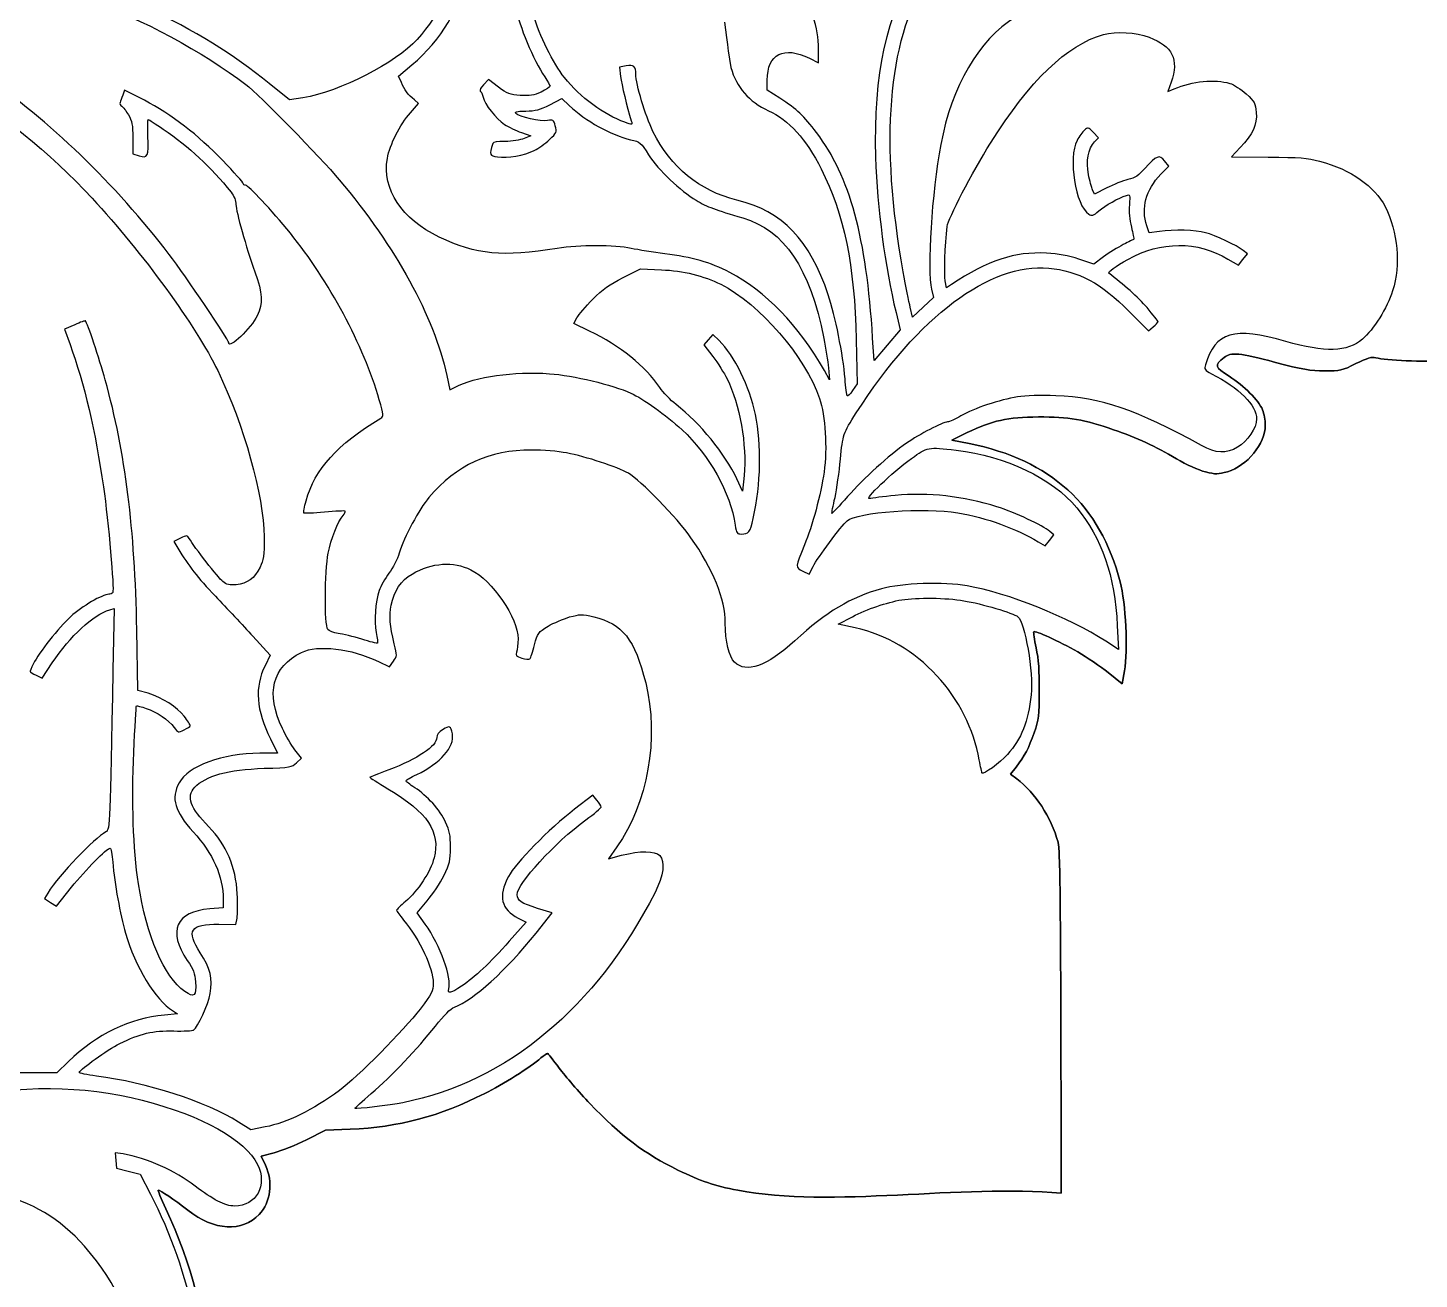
# Model space of a CAD drawing. Extents: x 6.8 to 53.1, y 2.5 to 44.2.
# Drawn here: x 33.07 to 38.54, y 16.45 to 21.37 of the extents above; entities that cross this region are included whole.
import ezdxf

# ---------------------------------------------------------------- set-up
doc = ezdxf.new("R2010")
doc.units = 0
doc.layers.add('Layer_1', color=7, linetype='CONTINUOUS')

msp = doc.modelspace()

# ---------------------------------------------------------------- linework, layer by layer
at = {"layer": 'Layer_1', "color": 1}
for p, q in [((37.478299, 21.330228), (37.478299, 21.330228)), ((36.142122, 21.247659), (36.177303, 21.22971)), ((36.177303, 21.22971), (36.177303, 21.282123)), ((34.526646, 21.178014), (34.578341, 21.221812)), ((34.537416, 21.152167), (34.526646, 21.178014)), ((35.42126, 21.217504), (35.394695, 21.213196)), ((35.394695, 21.213196), (35.399003, 21.176578)), ((33.448944, 21.122729), (33.441764, 21.102626)), ((33.527205, 21.082522), (33.448944, 21.122729)), ((34.098006, 21.083958), (34.017591, 21.148577)), ((34.879897, 21.164373), (34.859793, 21.143551)), ((34.918668, 21.134217), (34.879897, 21.164373)), ((35.976266, 21.122729), (35.976266, 21.162219)), ((36.025089, 21.091138), (35.976266, 21.122729)), ((37.564458, 21.153603), (37.551534, 21.116985)), ((37.551534, 21.116985), (37.576664, 21.127755)), ((34.150419, 21.092574), (34.098006, 21.083958)), ((34.572597, 21.033699), (34.604907, 21.070316)), ((34.604907, 21.070316), (34.589111, 21.083958)), ((35.121141, 21.06529), (35.168528, 21.089702)), ((35.168528, 21.089702), (35.197248, 21.062418)), ((35.009135, 20.956156), (35.04647, 20.943232)), ((37.278698, 20.935334), (37.257877, 20.956874)), ((33.481253, 20.933898), (33.481253, 20.872151)), ((35.04647, 20.943232), (35.019904, 20.932462)), ((37.263621, 20.919538), (37.278698, 20.935334)), ((33.481253, 20.872151), (33.506383, 20.864253)), ((37.835858, 20.896563), (37.801395, 20.859945)), ((37.801395, 20.859945), (37.94571, 20.859227)), ((37.523533, 20.791736), (37.555124, 20.824046)), ((37.555124, 20.824046), (37.538611, 20.844867)), ((37.311008, 20.737887), (37.262903, 20.714193)), ((37.262903, 20.714193), (37.255723, 20.730707)), ((37.478299, 20.561262), (37.468966, 20.588545)), ((37.518507, 20.567006), (37.478299, 20.561262)), ((37.298802, 20.467205), (37.260031, 20.438486)), ((37.846628, 20.456435), (37.864578, 20.479411)), ((37.864578, 20.479411), (37.848064, 20.492335)), ((35.409055, 20.385354), (35.477264, 20.419818)), ((35.477264, 20.419818), (35.559832, 20.416228)), ((37.260031, 20.438486), (37.201874, 20.457871)), ((37.787035, 20.458589), (37.828678, 20.434178)), ((37.828678, 20.434178), (37.846628, 20.456435)), ((36.680613, 20.345147), (36.675588, 20.372431)), ((36.699999, 20.358071), (36.680613, 20.345147)), ((36.629636, 20.307094), (36.588711, 20.26904)), ((36.621738, 20.339403), (36.629636, 20.307094)), ((36.482448, 20.248218), (36.498962, 20.180009)), ((36.547067, 20.230269), (36.538452, 20.26904)), ((36.588711, 20.26904), (36.547067, 20.230269)), ((37.398603, 20.253244), (37.47471, 20.17642)), ((33.252933, 20.200113), (33.212726, 20.182163)), ((35.215915, 20.204421), (35.227403, 20.227397)), ((35.277663, 20.174984), (35.215915, 20.204421)), ((37.47471, 20.17642), (37.493377, 20.191497)), ((33.212726, 20.182163), (33.234265, 20.12257)), ((35.744356, 20.141238), (35.727124, 20.121134)), ((35.761587, 20.16206), (35.744356, 20.141238)), ((35.786717, 20.137648), (35.761587, 20.16206)), ((36.325927, 20.141238), (36.330235, 19.968203)), ((36.39629, 20.060105), (36.390546, 20.1477)), ((36.498962, 20.180009), (36.447267, 20.119698)), ((35.727124, 20.121134), (35.762305, 20.075183)), ((36.447267, 20.119698), (36.39629, 20.060105)), ((36.216792, 20.030668), (36.2211, 19.983998)), ((34.716195, 20.000512), (34.728401, 19.944509)), ((36.2211, 19.983998), (36.200997, 20.019898)), ((34.728401, 19.944509), (34.748504, 19.955279)), ((36.330235, 19.968203), (36.311567, 19.941637)), ((36.701866, 19.74577), (36.762888, 19.775937)), ((36.762888, 19.775937), (36.701866, 19.745771)), ((36.701866, 19.745771), (36.770075, 19.732859)), ((36.770075, 19.732859), (36.701866, 19.74577)), ((35.879337, 19.546025), (35.856362, 19.594848)), ((35.885081, 19.607054), (35.879337, 19.546025)), ((37.085559, 19.352168), (37.102791, 19.373708)), ((37.102791, 19.373708), (37.086995, 19.387349)), ((33.668649, 19.360784), (33.642083, 19.348578)), ((33.642083, 19.348578), (33.657879, 19.321294)), ((37.041044, 19.347142), (37.068328, 19.331346)), ((37.068328, 19.331346), (37.085559, 19.352168)), ((34.81097, 19.236572), (34.81097, 19.236572)), ((36.115556, 19.231546), (36.141404, 19.21934)), ((36.141404, 19.21934), (36.156481, 19.250213)), ((36.748822, 19.115231), (36.748822, 19.115231)), ((33.390787, 19.079332), (33.407301, 19.084358)), ((33.407301, 19.084358), (33.402993, 18.841678)), ((36.254846, 19.022611), (36.310849, 19.052048)), ((33.501357, 18.762699), (33.497049, 19.000353)), ((36.321619, 19.008251), (36.254846, 19.022611)), ((37.352651, 19.016867), (37.356959, 18.923528)), ((33.952972, 18.975942), (34.021899, 18.901271)), ((37.356959, 18.923528), (37.307418, 18.955838)), ((34.021899, 18.901271), (34.001078, 18.859627)), ((34.446949, 18.876141), (34.490746, 18.855319)), ((34.490746, 18.855319), (34.505824, 18.876859)), ((33.101437, 18.822292), (33.124413, 18.810804)), ((33.124413, 18.810804), (33.16462, 18.871115)), ((37.371743, 18.787981), (37.317183, 18.83249)), ((37.317183, 18.832489), (37.371743, 18.78798)), ((37.381077, 18.838958), (37.371743, 18.787981)), ((37.371743, 18.78798), (37.381077, 18.838957)), ((33.541565, 18.751211), (33.501357, 18.762699)), ((34.022617, 18.571714), (34.050619, 18.51571)), ((34.050619, 18.51571), (33.980974, 18.51571)), ((34.143958, 18.495607), (34.118828, 18.529352)), ((34.12529, 18.477657), (34.143958, 18.495607)), ((36.933051, 18.433293), (36.954598, 18.461288)), ((36.954598, 18.461288), (36.933051, 18.433293)), ((36.957463, 18.41463), (36.933051, 18.433293)), ((36.933051, 18.433293), (36.957463, 18.41463)), ((35.290586, 18.350573), (35.218787, 18.295288)), ((35.306382, 18.331187), (35.290586, 18.350573)), ((35.384643, 18.147382), (35.351615, 18.100713)), ((35.351615, 18.100713), (35.403311, 18.114354)), ((33.146671, 17.965731), (33.133747, 17.944909)), ((33.181134, 17.914035), (33.240727, 17.989424)), ((33.133747, 17.944909), (33.15744, 17.929113)), ((33.15744, 17.929113), (33.181134, 17.914035)), ((33.836658, 17.907574), (33.783527, 17.903266)), ((33.836658, 17.940601), (33.836658, 17.907574)), ((34.599881, 17.888188), (34.638652, 17.934857)), ((35.130475, 17.88747), (35.073036, 17.90542)), ((33.820144, 17.842955), (33.886199, 17.842237)), ((33.886199, 17.842237), (33.891225, 17.867366)), ((34.631472, 17.843673), (34.599881, 17.888188)), ((35.02852, 17.85157), (34.961747, 17.776182)), ((34.996929, 17.867366), (35.02852, 17.85157)), ((35.067292, 17.808491), (35.130475, 17.88747)), ((33.657161, 17.49114), (33.605466, 17.486114)), ((33.637775, 17.503346), (33.657161, 17.49114)), ((33.227803, 17.303027), (33.18257, 17.259229)), ((33.110053, 17.259229), (33.038254, 17.259229)), ((33.18257, 17.259229), (33.110053, 17.259229)), ((33.945793, 17.034499), (33.896969, 17.065372)), ((34.001796, 17.045986), (33.945793, 17.034499)), ((34.23917, 17.033184), (34.163781, 16.995859)), ((34.163781, 16.995859), (34.23917, 17.033183)), ((34.23917, 17.033183), (34.336091, 17.037504)), ((34.336091, 17.037503), (34.23917, 17.033184)), ((33.4432, 16.939724), (33.412327, 16.94475)), ((33.412327, 16.94475), (33.41448, 16.914594)), ((33.41448, 16.914594), (33.416634, 16.883721)), ((33.986438, 16.931232), (34.037408, 16.944882)), ((34.037408, 16.944882), (33.986438, 16.931232)), ((34.002952, 16.895338), (33.986438, 16.931232)), ((33.986438, 16.931232), (34.002952, 16.895337)), ((33.416634, 16.883721), (33.463304, 16.872233)), ((33.463304, 16.872233), (33.509973, 16.860745)), ((33.509973, 16.860745), (33.550898, 16.781766))]:
    msp.add_line(p, q, dxfattribs=at)
for points in [[(34.578341, 21.221812), (34.816713, 21.420695), (34.866973, 21.72943), (34.702553, 21.983598)], [(34.737017, 21.667683), (34.736299, 21.531983), (34.695373, 21.429311), (34.599163, 21.321612)], [(36.177303, 21.282123), (36.177303, 21.377615), (36.158635, 21.427875), (36.050937, 21.621732)], [(36.566453, 21.6045), (36.445113, 21.426439), (36.391982, 21.183758), (36.402034, 20.859945)], [(36.511168, 20.407612), (36.419265, 20.914512), (36.450857, 21.318022), (36.602353, 21.553523)], [(33.326886, 21.4688), (33.502075, 21.410643), (33.762705, 21.269199), (33.925689, 21.144987)], [(34.017591, 21.148577), (33.873994, 21.264891), (33.728242, 21.35464), (33.530077, 21.450132)], [(32.161589, 21.402745), (32.53638, 21.332382), (32.987277, 21.05811), (33.321142, 20.69768)], [(34.991185, 21.437927), (34.996929, 21.383359), (35.05724, 21.239044), (35.101037, 21.174425)], [(35.17858, 21.172271), (35.134783, 21.226838), (35.07878, 21.34028), (35.057958, 21.415669)], [(36.951295, 21.409925), (36.806262, 21.318022), (36.702153, 21.139243), (36.658356, 20.908769)], [(35.807539, 21.389821), (35.81759, 21.307971), (35.829796, 21.227556), (35.833386, 21.21176)], [(36.853649, 20.913794), (37.009453, 21.161501), (37.153768, 21.300073), (37.298084, 21.340998)], [(37.298084, 21.340998), (37.348343, 21.35464), (37.425168, 21.350332), (37.478299, 21.330228)], [(34.599163, 21.321612), (34.515876, 21.22971), (34.295453, 21.116985), (34.150419, 21.092574)], [(35.976266, 21.162219), (35.976266, 21.264891), (36.041603, 21.297919), (36.142122, 21.247659)], [(37.478299, 21.330228), (37.570202, 21.295765), (37.595332, 21.244069), (37.564458, 21.153603)], [(33.624133, 20.476539), (33.415198, 20.750811), (33.143799, 21.012877), (32.901118, 21.174425)], [(35.101037, 21.174425), (35.112525, 21.157911), (35.121859, 21.141397), (35.121859, 21.137807)], [(35.399003, 21.176578), (35.403311, 21.144987), (35.42485, 21.055238), (35.441364, 21.002107)], [(35.459314, 21.185912), (35.459314, 21.216068), (35.450698, 21.22253), (35.42126, 21.217504)], [(35.526805, 20.960464), (35.496649, 21.021493), (35.459314, 21.144987), (35.459314, 21.185912)], [(35.833386, 21.21176), (35.854926, 21.132781), (35.903031, 21.077496), (35.981292, 21.041597)], [(33.925689, 21.144987), (33.977384, 21.105498), (34.219346, 20.858509), (34.293299, 20.770197)], [(34.589111, 21.083958), (34.563263, 21.10478), (34.548903, 21.124165), (34.537416, 21.152167)], [(34.859793, 21.143551), (34.849741, 21.132781), (34.843997, 21.122011), (34.847587, 21.119139)], [(35.004827, 21.101908), (34.963901, 21.104062), (34.953849, 21.10837), (34.918668, 21.134217)], [(35.121859, 21.137807), (35.121859, 21.134217), (35.106063, 21.124165), (35.086677, 21.114831)], [(35.415516, 20.996363), (35.333666, 21.025801), (35.241045, 21.09401), (35.17858, 21.172271)], [(37.576664, 21.127755), (37.647745, 21.157911), (37.737494, 21.166527), (37.794933, 21.149295)], [(37.794933, 21.149295), (37.810729, 21.144269), (37.840166, 21.125601), (37.859552, 21.107652)], [(33.430994, 21.073906), (33.429558, 21.06888), (33.43243, 21.062418), (33.437456, 21.059546)], [(33.441764, 21.102626), (33.437456, 21.091856), (33.43243, 21.078214), (33.430994, 21.073906)], [(33.835222, 20.845585), (33.738294, 20.946104), (33.633467, 21.027237), (33.527205, 21.082522)], [(34.847587, 21.119139), (34.851177, 21.116985), (34.856203, 21.106216), (34.859075, 21.095446)], [(34.859075, 21.095446), (34.864819, 21.066726), (34.909334, 21.010723), (34.94308, 20.987747)], [(35.086677, 21.114831), (35.057958, 21.101908), (35.04288, 21.099036), (35.004827, 21.101908)], [(35.026366, 21.040161), (35.06442, 21.040879), (35.082369, 21.045904), (35.121141, 21.06529)], [(36.170123, 20.955438), (36.120582, 21.021493), (36.093298, 21.04734), (36.025089, 21.091138)], [(37.859552, 21.107652), (37.892579, 21.076778), (37.895451, 21.071752), (37.899041, 21.035135)], [(33.437456, 21.059546), (33.4432, 21.055956), (33.455406, 21.040879), (33.464022, 21.025083)], [(33.464022, 21.025083), (33.478382, 21.000671), (33.481253, 20.986311), (33.481253, 20.933898)], [(34.48213, 20.854201), (34.492182, 20.908769), (34.531672, 20.987029), (34.572597, 21.033699)], [(34.987595, 21.030827), (34.981133, 21.037289), (34.989031, 21.039443), (35.026366, 21.040161)], [(35.111807, 21.002825), (35.085241, 20.998517), (35.001237, 21.017185), (34.987595, 21.030827)], [(35.197248, 21.062418), (35.261867, 21.001389), (35.361667, 20.945386), (35.438492, 20.927436)], [(35.981292, 21.041597), (36.059553, 21.006415), (36.129916, 20.928154), (36.188073, 20.813276)], [(37.899041, 21.035135), (37.902631, 20.986311), (37.886117, 20.949694), (37.835858, 20.896563)], [(33.540847, 20.941078), (33.539411, 20.976977), (33.540129, 21.007133), (33.542283, 21.007133)], [(33.542283, 21.007133), (33.544437, 21.007133), (33.570284, 20.989901), (33.601158, 20.96908)], [(33.601158, 20.96908), (33.703112, 20.899435), (33.787835, 20.820456), (33.867532, 20.721373)], [(34.94308, 20.987747), (34.958875, 20.977695), (34.989031, 20.963336), (35.009135, 20.956156)], [(35.142681, 20.982003), (35.135501, 21.006415), (35.134065, 21.007133), (35.111807, 21.002825)], [(35.119705, 20.928154), (35.148424, 20.955438), (35.149142, 20.957592), (35.142681, 20.982003)], [(35.441364, 21.002107), (35.44639, 20.985593), (35.44639, 20.985593), (35.415516, 20.996363)], [(35.856362, 20.6905), (35.708456, 20.727117), (35.597886, 20.817584), (35.526805, 20.960464)], [(36.390546, 20.1477), (36.366134, 20.544748), (36.301515, 20.781684), (36.170123, 20.955438)], [(37.223413, 20.96549), (37.216233, 20.959028), (37.202592, 20.94036), (37.194694, 20.924564)], [(37.257877, 20.956874), (37.238491, 20.977695), (37.237055, 20.977695), (37.223413, 20.96549)], [(33.506383, 20.864253), (33.540129, 20.854201), (33.543001, 20.861381), (33.540847, 20.941078)], [(34.89641, 20.912358), (34.88205, 20.867125), (34.883486, 20.864971), (34.915796, 20.859945)], [(34.945952, 20.920974), (34.91436, 20.920974), (34.897846, 20.918102), (34.89641, 20.912358)], [(35.019904, 20.932462), (35.004827, 20.926), (34.972517, 20.920974), (34.945952, 20.920974)], [(35.060112, 20.885075), (35.076626, 20.892973), (35.103191, 20.912358), (35.119705, 20.928154)], [(35.438492, 20.927436), (35.476546, 20.91882), (35.479418, 20.916666), (35.509573, 20.868561)], [(36.658356, 20.908769), (36.623174, 20.719219), (36.603789, 20.416228), (36.621738, 20.339403)], [(36.683485, 20.586391), (36.687075, 20.616547), (36.78185, 20.798916), (36.853649, 20.913794)], [(37.194694, 20.924564), (37.158076, 20.857073), (37.188232, 20.667524), (37.240645, 20.635215)], [(37.239209, 20.791018), (37.229157, 20.841996), (37.238491, 20.892973), (37.263621, 20.919538)], [(34.686039, 20.544748), (34.538852, 20.615111), (34.460591, 20.733579), (34.48213, 20.854201)], [(34.915796, 20.859945), (34.953849, 20.854201), (35.02134, 20.865689), (35.060112, 20.885075)], [(35.509573, 20.868561), (35.548344, 20.80825), (35.634503, 20.726399), (35.69625, 20.689782)], [(36.402034, 20.859945), (36.409214, 20.655318), (36.438651, 20.429152), (36.482448, 20.248218)], [(37.538611, 20.844867), (37.517789, 20.869997), (37.507019, 20.865689), (37.461068, 20.814712)], [(37.94571, 20.859227), (38.070641, 20.858509), (38.098642, 20.856355), (38.148183, 20.843431)], [(33.915637, 20.755119), (33.915637, 20.759427), (33.879738, 20.799634), (33.835222, 20.845585)], [(36.188073, 20.813276), (36.27854, 20.633061), (36.319465, 20.435614), (36.325927, 20.141238)], [(37.255723, 20.730707), (37.251415, 20.739323), (37.244235, 20.766607), (37.239209, 20.791018)], [(37.461068, 20.814712), (37.436656, 20.78671), (37.423014, 20.777376), (37.394295, 20.770915)], [(37.468966, 20.588545), (37.445272, 20.65819), (37.464658, 20.729989), (37.523533, 20.791736)], [(38.148183, 20.843431), (38.272396, 20.809686), (38.364298, 20.745067), (38.405942, 20.664652)], [(33.924971, 20.748657), (33.919945, 20.748657), (33.915637, 20.751529), (33.915637, 20.755119)], [(34.100878, 20.559826), (34.026925, 20.650292), (33.935741, 20.748657), (33.924971, 20.748657)], [(34.293299, 20.770197), (34.518748, 20.500951), (34.663782, 20.236013), (34.716195, 20.000512)], [(37.394295, 20.770915), (37.374909, 20.765889), (37.336856, 20.751529), (37.311008, 20.737887)], [(33.321142, 20.69768), (33.518589, 20.485155), (33.73255, 20.191497), (33.815118, 20.019898)], [(33.867532, 20.721373), (33.879738, 20.705578), (33.886917, 20.687628), (33.886917, 20.673268)], [(35.69625, 20.689782), (35.740766, 20.663216), (35.772357, 20.651728), (35.880055, 20.620137)], [(36.216074, 20.317145), (36.143558, 20.534696), (36.036577, 20.645984), (35.856362, 20.6905)], [(37.280134, 20.648138), (37.304546, 20.66896), (37.357677, 20.699116), (37.388551, 20.70845)], [(37.388551, 20.70845), (37.402911, 20.713475), (37.403629, 20.712039), (37.400039, 20.671832)], [(33.886917, 20.673268), (33.886917, 20.645266), (33.926407, 20.504541), (33.961588, 20.407612)], [(37.240645, 20.635215), (37.253569, 20.627317), (37.257877, 20.628753), (37.280134, 20.648138)], [(37.400039, 20.671832), (37.397885, 20.644548), (37.400039, 20.613675), (37.407937, 20.584237)], [(38.405942, 20.664652), (38.456201, 20.564134), (38.467689, 20.436332), (38.435379, 20.332941)], [(35.880055, 20.620137), (36.043039, 20.57275), (36.14284, 20.424126), (36.198843, 20.146264)], [(36.675588, 20.372431), (36.67128, 20.396124), (36.675588, 20.514592), (36.683485, 20.586391)], [(37.407937, 20.584237), (37.414398, 20.559108), (37.418706, 20.537568), (37.417988, 20.53685)], [(37.69944, 20.56198), (37.660669, 20.57275), (37.57451, 20.574904), (37.518507, 20.567006)], [(34.450539, 19.90502), (34.388792, 20.11898), (34.252374, 20.373867), (34.100878, 20.559826)], [(35.150578, 20.500233), (34.935182, 20.465051), (34.832509, 20.475103), (34.686039, 20.544748)], [(37.417988, 20.53685), (37.416552, 20.535414), (37.397885, 20.52608), (37.376345, 20.51531)], [(37.394295, 20.457153), (37.522815, 20.52967), (37.668567, 20.530388), (37.787035, 20.458589)], [(37.848064, 20.492335), (37.82437, 20.511002), (37.736776, 20.552646), (37.69944, 20.56198)], [(33.858198, 20.12975), (33.858198, 20.141238), (33.688752, 20.391816), (33.624133, 20.476539)], [(35.441364, 20.500233), (35.375309, 20.514592), (35.236019, 20.514592), (35.150578, 20.500233)], [(35.572756, 20.479411), (35.528241, 20.485155), (35.469366, 20.494489), (35.441364, 20.500233)], [(35.82836, 20.406176), (35.750817, 20.445665), (35.68189, 20.465769), (35.572756, 20.479411)], [(37.074072, 20.481565), (36.948423, 20.488027), (36.844315, 20.453563), (36.699999, 20.358071)], [(37.201874, 20.457871), (37.16023, 20.472231), (37.122177, 20.478693), (37.074072, 20.481565)], [(37.376345, 20.51531), (37.354805, 20.504541), (37.319624, 20.483001), (37.298802, 20.467205)], [(35.559832, 20.416228), (35.645273, 20.412638), (35.727124, 20.392534), (35.793179, 20.359507)], [(36.325927, 19.853324), (36.570043, 20.233141), (36.850777, 20.444229), (37.083405, 20.42269)], [(37.083405, 20.42269), (37.199002, 20.41192), (37.289468, 20.363815), (37.398603, 20.253244)], [(37.318906, 20.402586), (37.31388, 20.406176), (37.346907, 20.430588), (37.394295, 20.457153)], [(33.961588, 20.407612), (33.991744, 20.322889), (33.993898, 20.285554), (33.970204, 20.235295)], [(35.289868, 20.300632), (35.32864, 20.339403), (35.356641, 20.359507), (35.409055, 20.385354)], [(35.793179, 20.359507), (35.946828, 20.281964), (36.126326, 20.074465), (36.181611, 19.910763)], [(36.200997, 20.019898), (36.09976, 20.197959), (35.969086, 20.332941), (35.82836, 20.406176)], [(36.538452, 20.26904), (36.533426, 20.289862), (36.52122, 20.352327), (36.511168, 20.407612)], [(37.469684, 20.267604), (37.43522, 20.307094), (37.375627, 20.360943), (37.318906, 20.402586)], [(35.227403, 20.227397), (35.233865, 20.239603), (35.261867, 20.27263), (35.289868, 20.300632)], [(36.282129, 19.987588), (36.274232, 20.083081), (36.243358, 20.235295), (36.216074, 20.317145)], [(38.435379, 20.332941), (38.414557, 20.266886), (38.35999, 20.180727), (38.316193, 20.143392)], [(37.512763, 20.212319), (37.512763, 20.214473), (37.493377, 20.239603), (37.469684, 20.267604)], [(33.295294, 20.215191), (33.293858, 20.216627), (33.274473, 20.210165), (33.252933, 20.200113)], [(33.372837, 19.983998), (33.349861, 20.065131), (33.302474, 20.208011), (33.295294, 20.215191)], [(33.970204, 20.235295), (33.947229, 20.186471), (33.858198, 20.102467), (33.858198, 20.12975)], [(37.493377, 20.191497), (37.504147, 20.200113), (37.512763, 20.209447), (37.512763, 20.212319)], [(38.015355, 20.134776), (37.811446, 20.192933), (37.737494, 20.171394), (37.69944, 20.042874)], [(35.55337, 19.953843), (35.497367, 20.03713), (35.396849, 20.117544), (35.277663, 20.174984)], [(35.929597, 19.84758), (35.907339, 19.955997), (35.84631, 20.080209), (35.786717, 20.137648)], [(36.198843, 20.146264), (36.206023, 20.108211), (36.214638, 20.056515), (36.216792, 20.030668)], [(38.316193, 20.143392), (38.257318, 20.092415), (38.169723, 20.090261), (38.015355, 20.134776)], [(33.234265, 20.12257), (33.28955, 19.972511), (33.334784, 19.777935), (33.365657, 19.562539)], [(37.772395, 20.070989), (37.800397, 20.093246), (37.83127, 20.090379), (37.97415, 20.052325)], [(37.97415, 20.052325), (37.83127, 20.090379), (37.800397, 20.093246), (37.772395, 20.070989)], [(35.762305, 20.075183), (35.781691, 20.049335), (35.806821, 20.009846), (35.818308, 19.98687)], [(37.69944, 20.042874), (37.693696, 20.024924), (37.69585, 20.022052), (37.723134, 20.007692)], [(37.792492, 19.997747), (37.735052, 20.033646), (37.733624, 20.040115), (37.772395, 20.070989)], [(37.772395, 20.070989), (37.733624, 20.040115), (37.735052, 20.033645), (37.792492, 19.997746)], [(37.97415, 20.052325), (38.080412, 20.024323), (38.112722, 20.01858), (38.168007, 20.01858)], [(38.168007, 20.01858), (38.112722, 20.01858), (38.080412, 20.024323), (37.97415, 20.052325)], [(38.168007, 20.01858), (38.229754, 20.01858), (38.236209, 20.020006), (38.290776, 20.047291)], [(38.290776, 20.047291), (38.236209, 20.020006), (38.229754, 20.01858), (38.168007, 20.01858)], [(38.290776, 20.047291), (38.336727, 20.06955), (38.352516, 20.07458), (38.369748, 20.070272)], [(38.369748, 20.070272), (38.352516, 20.07458), (38.336727, 20.06955), (38.290776, 20.047291)], [(38.369748, 20.070272), (38.407801, 20.060221), (38.560015, 20.053745), (38.64043, 20.058772)], [(38.64043, 20.058771), (38.560015, 20.053744), (38.407801, 20.060221), (38.369748, 20.070272)], [(33.497049, 19.000353), (33.489151, 19.400273), (33.452534, 19.693931), (33.372837, 19.983998)], [(33.815118, 20.019898), (33.918509, 19.804501), (33.996052, 19.528075), (33.997488, 19.366528)], [(34.748504, 19.955279), (34.826765, 19.996204), (34.981133, 20.017744), (35.119705, 20.007692)], [(35.119705, 20.007692), (35.212326, 20.00123), (35.368129, 19.963895), (35.43921, 19.931585)], [(35.818308, 19.98687), (35.86785, 19.889224), (35.896569, 19.72624), (35.885081, 19.607054)], [(36.290027, 19.920815), (36.288591, 19.923687), (36.284283, 19.953843), (36.282129, 19.987588)], [(37.723134, 20.007692), (37.83155, 19.953125), (37.900477, 19.88348), (37.900477, 19.829631)], [(37.923891, 19.865629), (37.907377, 19.903682), (37.852085, 19.959694), (37.792492, 19.997747)], [(37.792492, 19.997746), (37.852085, 19.959693), (37.907377, 19.903682), (37.923891, 19.865629)], [(35.43921, 19.931585), (35.488751, 19.90861), (35.576346, 19.846144), (35.640965, 19.787269)], [(35.617271, 19.88707), (35.595732, 19.903584), (35.567012, 19.933739), (35.55337, 19.953843)], [(36.311567, 19.941637), (36.302233, 19.926559), (36.292181, 19.917225), (36.290027, 19.920815)], [(36.959911, 19.916507), (36.890984, 19.905738), (36.788312, 19.871274), (36.737335, 19.841837)], [(37.110689, 19.920815), (37.051814, 19.922969), (36.992939, 19.921533), (36.959911, 19.916507)], [(37.683644, 19.725522), (37.427322, 19.866966), (37.290186, 19.913635), (37.110689, 19.920815)], [(34.457001, 19.833221), (34.468489, 19.839683), (34.467771, 19.845426), (34.450539, 19.90502)], [(35.856362, 19.594848), (35.808975, 19.694649), (35.713482, 19.811681), (35.617271, 19.88707)], [(36.181611, 19.910763), (36.205305, 19.842555), (36.212484, 19.714034), (36.199561, 19.620696)], [(37.934653, 19.80532), (37.934653, 19.823988), (37.929635, 19.851269), (37.923891, 19.865629)], [(37.923891, 19.865629), (37.929635, 19.851269), (37.934653, 19.823987), (37.934653, 19.80532)], [(34.162625, 19.507972), (34.197089, 19.632902), (34.284683, 19.729112), (34.457001, 19.833221)], [(35.920981, 19.438327), (35.951136, 19.574745), (35.954726, 19.727676), (35.929597, 19.84758)], [(36.26418, 19.671673), (36.272796, 19.767166), (36.27495, 19.773628), (36.325927, 19.853324)], [(36.684921, 19.818143), (36.665536, 19.816707), (36.573633, 19.76932), (36.524092, 19.734856)], [(36.737335, 19.841837), (36.715795, 19.828913), (36.692101, 19.818143), (36.684921, 19.818143)], [(36.762888, 19.775937), (36.859098, 19.823324), (36.920127, 19.836953), (37.042904, 19.837676)], [(37.042904, 19.837676), (36.920127, 19.836954), (36.859098, 19.823323), (36.762888, 19.775937)], [(37.042904, 19.837676), (37.160654, 19.838394), (37.223837, 19.827624), (37.337997, 19.787417)], [(37.337997, 19.787417), (37.223837, 19.827624), (37.160654, 19.838394), (37.042904, 19.837676)], [(37.900477, 19.829631), (37.900477, 19.794449), (37.864578, 19.741318), (37.825806, 19.718342)], [(35.640965, 19.787269), (35.747945, 19.688905), (35.83195, 19.538127), (35.8499, 19.411761)], [(37.337997, 19.787417), (37.4299, 19.755824), (37.502431, 19.722091), (37.585, 19.673268)], [(37.585, 19.673268), (37.502431, 19.722091), (37.4299, 19.755824), (37.337997, 19.787417)], [(37.786022, 19.622247), (37.862847, 19.645222), (37.933935, 19.732086), (37.934653, 19.80532)], [(37.934653, 19.80532), (37.933935, 19.732085), (37.862847, 19.645223), (37.786022, 19.622247)], [(35.05006, 19.707573), (34.88205, 19.707573), (34.755684, 19.649415), (34.645832, 19.520895)], [(35.187196, 19.696085), (35.154168, 19.702547), (35.093139, 19.707573), (35.05006, 19.707573)], [(36.524092, 19.734856), (36.453011, 19.685315), (36.3568, 19.598438), (36.292181, 19.524485)], [(36.543478, 19.674545), (36.605943, 19.719778), (36.608815, 19.720496), (36.719385, 19.706855)], [(36.719385, 19.706855), (36.915396, 19.683161), (37.095611, 19.597002), (37.193258, 19.480688)], [(37.363845, 19.189326), (37.284866, 19.492316), (37.091016, 19.668958), (36.770075, 19.732859)], [(36.770075, 19.732859), (37.091016, 19.668958), (37.284866, 19.492317), (37.363845, 19.189326)], [(37.825806, 19.718342), (37.780573, 19.691777), (37.741084, 19.693931), (37.683644, 19.725522)], [(35.429876, 19.616388), (35.388233, 19.6408), (35.261867, 19.681725), (35.187196, 19.696085)], [(36.24264, 19.520895), (36.24982, 19.554641), (36.259154, 19.622132), (36.26418, 19.671673)], [(36.37834, 19.516587), (36.353928, 19.511561), (36.466653, 19.61926), (36.543478, 19.674545)], [(37.585, 19.673268), (37.625207, 19.649574), (37.671869, 19.628755), (37.699153, 19.621574)], [(37.699153, 19.621574), (37.671869, 19.628755), (37.625207, 19.649574), (37.585, 19.673268)], [(35.676147, 19.362938), (35.621579, 19.439763), (35.476546, 19.589822), (35.429876, 19.616388)], [(36.199561, 19.620696), (36.187355, 19.535255), (36.152891, 19.407453), (36.122736, 19.334936)], [(37.699153, 19.621574), (37.740796, 19.611618), (37.747969, 19.611477), (37.786022, 19.622247)], [(37.786022, 19.622247), (37.747969, 19.611478), (37.740796, 19.611618), (37.699153, 19.621574)], [(33.365657, 19.562539), (33.385761, 19.426121), (33.408737, 19.158311), (33.402275, 19.147541)], [(36.879496, 19.484278), (36.747386, 19.525921), (36.609533, 19.541717), (36.478858, 19.528793)], [(34.154009, 19.459866), (34.151855, 19.46202), (34.156163, 19.48356), (34.162625, 19.507972)], [(34.645832, 19.520895), (34.607061, 19.475662), (34.548185, 19.36581), (34.5288, 19.301909)], [(36.230434, 19.45843), (36.229716, 19.459148), (36.234742, 19.48715), (36.24264, 19.520895)], [(36.292181, 19.524485), (36.259154, 19.48715), (36.231152, 19.457712), (36.230434, 19.45843)], [(36.290027, 19.428993), (36.328799, 19.463456), (36.595891, 19.482842), (36.725847, 19.460584)], [(36.478858, 19.528793), (36.433625, 19.523767), (36.388392, 19.518741), (36.37834, 19.516587)], [(37.086995, 19.387349), (37.058994, 19.411043), (36.951295, 19.461302), (36.879496, 19.484278)], [(37.193258, 19.480688), (37.291622, 19.361502), (37.343318, 19.212878), (37.352651, 19.016867)], [(34.235142, 19.463456), (34.192781, 19.459148), (34.156163, 19.457712), (34.154009, 19.459866)], [(34.316275, 19.467046), (34.314839, 19.4692), (34.278222, 19.467046), (34.235142, 19.463456)], [(34.249502, 19.301909), (34.260272, 19.35863), (34.287555, 19.427557), (34.308377, 19.450532)], [(34.308377, 19.450532), (34.314839, 19.457712), (34.318429, 19.464892), (34.316275, 19.467046)], [(35.874312, 19.377297), (35.903749, 19.377297), (35.908775, 19.383759), (35.920981, 19.438327)], [(36.156481, 19.250213), (36.172995, 19.281805), (36.26777, 19.409607), (36.290027, 19.428993)], [(36.725847, 19.460584), (36.837853, 19.441199), (36.954885, 19.399555), (37.041044, 19.347142)], [(33.703112, 19.360066), (33.695214, 19.37299), (33.694496, 19.37299), (33.668649, 19.360784)], [(35.8499, 19.411761), (35.854926, 19.380169), (35.85708, 19.377297), (35.874312, 19.377297)], [(33.657879, 19.321294), (33.700958, 19.250931), (33.735422, 19.207134), (33.806503, 19.132463)], [(33.835222, 19.19062), (33.817272, 19.204262), (33.723216, 19.325602), (33.703112, 19.360066)], [(33.997488, 19.366528), (33.998206, 19.289703), (33.996052, 19.276779), (33.981692, 19.246623)], [(35.811129, 19.026919), (35.811129, 19.119539), (35.762305, 19.24088), (35.676147, 19.362938)], [(36.122736, 19.334936), (36.0854, 19.245187), (36.0854, 19.245905), (36.115556, 19.231546)], [(34.248066, 19.002507), (34.234424, 19.019021), (34.23586, 19.230828), (34.249502, 19.301909)], [(34.5288, 19.301909), (34.52162, 19.278215), (34.502952, 19.243034), (34.488592, 19.22293)], [(34.579777, 19.220058), (34.660192, 19.265291), (34.739889, 19.271035), (34.81097, 19.236572)], [(33.981692, 19.246623), (33.96087, 19.203544), (33.930715, 19.182004), (33.887635, 19.177696)], [(34.488592, 19.22293), (34.473515, 19.203544), (34.456283, 19.172671), (34.450539, 19.154721)], [(34.497208, 19.097282), (34.507978, 19.153285), (34.536698, 19.195646), (34.579777, 19.220058)], [(34.81097, 19.236572), (34.894256, 19.196364), (34.996211, 19.047022), (34.996211, 18.965172)], [(33.887635, 19.177696), (33.861788, 19.175543), (33.8503, 19.178414), (33.835222, 19.19062)], [(34.450539, 19.154721), (34.434743, 19.110206), (34.429717, 19.036971), (34.438333, 18.989583)], [(36.425009, 19.161901), (36.305823, 19.129591), (36.208177, 19.070716), (36.084682, 18.957992)], [(36.762464, 19.173389), (36.67128, 19.189902), (36.503988, 19.184158), (36.425009, 19.161901)], [(37.307418, 18.955838), (37.161666, 19.049894), (36.920422, 19.146105), (36.762464, 19.173389)], [(37.381077, 18.838957), (37.394718, 18.922244), (37.386103, 19.104602), (37.363845, 19.189326)], [(37.363845, 19.189326), (37.386103, 19.104603), (37.394718, 18.922245), (37.381077, 18.838958)], [(33.386479, 19.140361), (33.362067, 19.140361), (33.280935, 19.092974), (33.237137, 19.052766)], [(33.402275, 19.147541), (33.399403, 19.143233), (33.392941, 19.140361), (33.386479, 19.140361)], [(33.806503, 19.132463), (33.848864, 19.08723), (33.914919, 19.016867), (33.952972, 18.975942)], [(34.509414, 18.945786), (34.492182, 19.017585), (34.48931, 19.054202), (34.497208, 19.097282)], [(36.310849, 19.052048), (36.369724, 19.082922), (36.445113, 19.108052), (36.505424, 19.118821)], [(36.505424, 19.118821), (36.563581, 19.128155), (36.681331, 19.126719), (36.748822, 19.115231)], [(36.748822, 19.115231), (36.820621, 19.103026), (36.94268, 19.067126), (36.962065, 19.052048)], [(33.237137, 19.052766), (33.188314, 19.007533), (33.113643, 18.913476), (33.089231, 18.866089)], [(33.16462, 18.871115), (33.234265, 18.975942), (33.32545, 19.059946), (33.390787, 19.079332)], [(35.113961, 19.014713), (35.136219, 19.027637), (35.174272, 19.04415), (35.198684, 19.05133)], [(35.198684, 19.05133), (35.239609, 19.0621), (35.246071, 19.062818), (35.294176, 19.05133)], [(35.294176, 19.05133), (35.405465, 19.026201), (35.455724, 18.963018), (35.498085, 18.792136)], [(36.962065, 19.052048), (36.989349, 19.032663), (37.023094, 18.832344), (37.01376, 18.745467)], [(34.288991, 18.986711), (34.271042, 18.988865), (34.252374, 18.996045), (34.248066, 19.002507)], [(34.381612, 18.963736), (34.348584, 18.973788), (34.306941, 18.983839), (34.288991, 18.986711)], [(34.438333, 18.989583), (34.442641, 18.968044), (34.444795, 18.949376), (34.443359, 18.94794)], [(35.06083, 18.941478), (35.073036, 18.988147), (35.07519, 18.991019), (35.113961, 19.014713)], [(35.847746, 18.873269), (35.825488, 18.895527), (35.811129, 18.95512), (35.811129, 19.026919)], [(36.643278, 18.820138), (36.551375, 18.918502), (36.445831, 18.980249), (36.321619, 19.008251)], [(37.03357, 18.929429), (37.02639, 18.962458), (37.022082, 18.991165), (37.024236, 18.993319)], [(37.024236, 18.993319), (37.022082, 18.991165), (37.02639, 18.962458), (37.03357, 18.929429)], [(37.024236, 18.993319), (37.02998, 18.998346), (37.123333, 18.955993), (37.197286, 18.913632)], [(37.197286, 18.913632), (37.123333, 18.955993), (37.02998, 18.998346), (37.024236, 18.993319)], [(34.144676, 18.91204), (34.208577, 18.942914), (34.339969, 18.927836), (34.446949, 18.876141)], [(34.443359, 18.94794), (34.441923, 18.946504), (34.413921, 18.953684), (34.381612, 18.963736)], [(34.505824, 18.876859), (34.520902, 18.897681), (34.520902, 18.899117), (34.509414, 18.945786)], [(34.996211, 18.965172), (34.996211, 18.945068), (34.993339, 18.921374), (34.990467, 18.912758)], [(35.04288, 18.886193), (35.045752, 18.889783), (35.05365, 18.914194), (35.06083, 18.941478)], [(36.084682, 18.957992), (35.974112, 18.856755), (35.892979, 18.828036), (35.847746, 18.873269)], [(34.069287, 18.612639), (34.003232, 18.751211), (34.029079, 18.854601), (34.144676, 18.91204)], [(34.990467, 18.912758), (34.985441, 18.899835), (34.988313, 18.896245), (35.011289, 18.889065)], [(35.011289, 18.889065), (35.025648, 18.884039), (35.03929, 18.883321), (35.04288, 18.886193)], [(37.04579, 18.761419), (37.046508, 18.838962), (37.042904, 18.886351), (37.03357, 18.929429)], [(37.03357, 18.929429), (37.042904, 18.886351), (37.046508, 18.838962), (37.04579, 18.761419)], [(37.197286, 18.913632), (37.232467, 18.893528), (37.286309, 18.856901), (37.317183, 18.832489)], [(37.317183, 18.83249), (37.286309, 18.856902), (37.232467, 18.893528), (37.197286, 18.913632)], [(33.089231, 18.866089), (33.081333, 18.850293), (33.07559, 18.836652), (33.077026, 18.835216)], [(33.077026, 18.835216), (33.078462, 18.834498), (33.089231, 18.828036), (33.101437, 18.822292)], [(33.402993, 18.841678), (33.392223, 18.243593), (33.391505, 18.214155), (33.375709, 18.206257)], [(34.001078, 18.859627), (33.959434, 18.777059), (33.965896, 18.683002), (34.022617, 18.571714)], [(35.498085, 18.792136), (35.551934, 18.576022), (35.505983, 18.317545), (35.384643, 18.147382)], [(36.809852, 18.489145), (36.78903, 18.608331), (36.728001, 18.729671), (36.643278, 18.820138)], [(33.683726, 18.660744), (33.655725, 18.697362), (33.597568, 18.733979), (33.541565, 18.751211)], [(37.01376, 18.745467), (37.002991, 18.640641), (36.975707, 18.571714), (36.920422, 18.509967)], [(37.025672, 18.596271), (37.04434, 18.648683), (37.04579, 18.662337), (37.04579, 18.761419)], [(37.04579, 18.761419), (37.04579, 18.662337), (37.04434, 18.648683), (37.025672, 18.596271)], [(33.484843, 18.5193), (33.489869, 18.617665), (33.494177, 18.700234), (33.495613, 18.70167)], [(33.495613, 18.70167), (33.497049, 18.702388), (33.514281, 18.698798), (33.534385, 18.691618)], [(33.534385, 18.691618), (33.576028, 18.677976), (33.621261, 18.647102), (33.643519, 18.616947)], [(33.70742, 18.624127), (33.70742, 18.626999), (33.69665, 18.643513), (33.683726, 18.660744)], [(33.643519, 18.616947), (33.658597, 18.596125), (33.659315, 18.596125), (33.683008, 18.607613)], [(33.683008, 18.607613), (33.69665, 18.613357), (33.70742, 18.621255), (33.70742, 18.624127)], [(34.118828, 18.529352), (34.104468, 18.547302), (34.08221, 18.585355), (34.069287, 18.612639)], [(34.699681, 18.607613), (34.684603, 18.598279), (34.676706, 18.587509), (34.676706, 18.57674)], [(34.737735, 18.591817), (34.731991, 18.623409), (34.726965, 18.625563), (34.699681, 18.607613)], [(34.676706, 18.57674), (34.676706, 18.543712), (34.601317, 18.492735), (34.487874, 18.449655)], [(34.597727, 18.431706), (34.690347, 18.475503), (34.747786, 18.54084), (34.737735, 18.591817)], [(36.954598, 18.461288), (36.989062, 18.505803), (37.00485, 18.535241), (37.025672, 18.596271)], [(37.025672, 18.596271), (37.00485, 18.535241), (36.989062, 18.505803), (36.954598, 18.461288)], [(33.503511, 18.002348), (33.482689, 18.140202), (33.476228, 18.325443), (33.484843, 18.5193)], [(33.980974, 18.51571), (33.834504, 18.514992), (33.698804, 18.465451), (33.662905, 18.398678)], [(36.920422, 18.509967), (36.890266, 18.476939), (36.826365, 18.43027), (36.820621, 18.43745)], [(33.724652, 18.381446), (33.767013, 18.42668), (33.855326, 18.451091), (33.998206, 18.456117)], [(33.998206, 18.456117), (34.100878, 18.459707), (34.106622, 18.460425), (34.12529, 18.477657)], [(34.487874, 18.449655), (34.448385, 18.435296), (34.415357, 18.421654), (34.413921, 18.420936)], [(36.820621, 18.43745), (36.819903, 18.438886), (36.814877, 18.462579), (36.809852, 18.489145)], [(33.662905, 18.398678), (33.630595, 18.337649), (33.645673, 18.285954), (33.718908, 18.206257)], [(34.413921, 18.420936), (34.413204, 18.4195), (34.444795, 18.399396), (34.484284, 18.375703)], [(34.589829, 18.38001), (34.570443, 18.392216), (34.554647, 18.404422), (34.555365, 18.407294)], [(34.555365, 18.407294), (34.555365, 18.409448), (34.574751, 18.420936), (34.597727, 18.431706)], [(37.119721, 18.165476), (37.091727, 18.265276), (37.02998, 18.359345), (36.957463, 18.41463)], [(36.957463, 18.41463), (37.02998, 18.359345), (37.091727, 18.265277), (37.119721, 18.165477)], [(33.779937, 18.226361), (33.705984, 18.301032), (33.690906, 18.344829), (33.724652, 18.381446)], [(34.484284, 18.375703), (34.641524, 18.282364), (34.691783, 18.206975), (34.665936, 18.103585)], [(34.711169, 18.244311), (34.688911, 18.293134), (34.638652, 18.348419), (34.589829, 18.38001)], [(35.322896, 18.303904), (35.322896, 18.308212), (35.315716, 18.319699), (35.306382, 18.331187)], [(35.218787, 18.295288), (35.116833, 18.217745), (34.987595, 18.084917), (34.958157, 18.03035)], [(35.263303, 18.253644), (35.295612, 18.277338), (35.322178, 18.300314), (35.322896, 18.303904)], [(33.891943, 17.962141), (33.886199, 18.069839), (33.849582, 18.15528), (33.779937, 18.226361)], [(34.730555, 18.145228), (34.730555, 18.193333), (34.726965, 18.210565), (34.711169, 18.244311)], [(34.992621, 17.959269), (34.992621, 18.003066), (35.139809, 18.163178), (35.263303, 18.253644)], [(33.375709, 18.206257), (33.328322, 18.180409), (33.194058, 18.039684), (33.146671, 17.965731)], [(33.718908, 18.206257), (33.797169, 18.121534), (33.83594, 18.032504), (33.836658, 17.940601)], [(37.119721, 18.165477), (37.127361, 18.136959), (37.130304, 17.981631), (37.132135, 16.785117)], [(37.132135, 16.785117), (37.130304, 17.981631), (37.127361, 18.136958), (37.119721, 18.165476)], [(33.240727, 17.989424), (33.295294, 18.056915), (33.378581, 18.142356), (33.392223, 18.142356)], [(33.392223, 18.142356), (33.394377, 18.142356), (33.399403, 18.117226), (33.402275, 18.087071)], [(34.703989, 18.03394), (34.727683, 18.082045), (34.730555, 18.092815), (34.730555, 18.145228)], [(35.403311, 18.114354), (35.476546, 18.133022), (35.533985, 18.132304), (35.55337, 18.112918)], [(35.55337, 18.112918), (35.575628, 18.090661), (35.568448, 18.034658), (35.534703, 17.967885)], [(33.402275, 18.087071), (33.409455, 18.002348), (33.431712, 17.88029), (33.452534, 17.808491)], [(34.665936, 18.103585), (34.652294, 18.049735), (34.602035, 17.973629), (34.553211, 17.932703)], [(33.68588, 17.578734), (33.60403, 17.635456), (33.533667, 17.798439), (33.503511, 18.002348)], [(34.638652, 17.934857), (34.660192, 17.959987), (34.689629, 18.004502), (34.703989, 18.03394)], [(34.958157, 18.03035), (34.917232, 17.952089), (34.929438, 17.90183), (34.996929, 17.867366)], [(33.891225, 17.867366), (33.894097, 17.881726), (33.894097, 17.924087), (33.891943, 17.962141)], [(35.534703, 17.967885), (35.302074, 17.514115), (34.954567, 17.224048), (34.54316, 17.141479)], [(35.073036, 17.90542), (35.008417, 17.925523), (34.992621, 17.936293), (34.992621, 17.959269)], [(33.783527, 17.903266), (33.650699, 17.893214), (33.616953, 17.815671), (33.695214, 17.700793)], [(34.553211, 17.932703), (34.534544, 17.916189), (34.518748, 17.901112), (34.518748, 17.89824)], [(34.518748, 17.89824), (34.518748, 17.89465), (34.530954, 17.878136), (34.546032, 17.859468)], [(33.746192, 17.730948), (33.68947, 17.817825), (33.70742, 17.845108), (33.820144, 17.842955)], [(34.546032, 17.859468), (34.611369, 17.780489), (34.662346, 17.672073), (34.662346, 17.611762)], [(34.723375, 17.589504), (34.736299, 17.631148), (34.690347, 17.75895), (34.631472, 17.843673)], [(33.452534, 17.808491), (33.490587, 17.676381), (33.571002, 17.543553), (33.637775, 17.503346)], [(34.745633, 17.516987), (34.821021, 17.544989), (34.950259, 17.662021), (35.067292, 17.808491)], [(33.785681, 17.570837), (33.796451, 17.627558), (33.785681, 17.671355), (33.746192, 17.730948)], [(34.961747, 17.776182), (34.884922, 17.690023), (34.826047, 17.634738), (34.774352, 17.599556)], [(33.695214, 17.700793), (33.719626, 17.665611), (33.72537, 17.650533), (33.727524, 17.61607)], [(33.727524, 17.61607), (33.731832, 17.560067), (33.723216, 17.552887), (33.68588, 17.578734)], [(33.720344, 17.427239), (33.73614, 17.437291), (33.777783, 17.528475), (33.785681, 17.570837)], [(34.662346, 17.611762), (34.662346, 17.579452), (34.658756, 17.571555), (34.610651, 17.50909)], [(34.774352, 17.599556), (34.732709, 17.571555), (34.716913, 17.567965), (34.723375, 17.589504)], [(34.610651, 17.50909), (34.548903, 17.428675), (34.362226, 17.239844), (34.294017, 17.189584)], [(34.670962, 17.442317), (34.704707, 17.485396), (34.731273, 17.511244), (34.745633, 17.516987)], [(33.605466, 17.486114), (33.469766, 17.473908), (33.340528, 17.410725), (33.227803, 17.303027)], [(33.430276, 17.374108), (33.509973, 17.413597), (33.560232, 17.425085), (33.642801, 17.423649)], [(33.642801, 17.423649), (33.680855, 17.422213), (33.715318, 17.424367), (33.720344, 17.427239)], [(34.418947, 17.177379), (34.499362, 17.246305), (34.600599, 17.353286), (34.670962, 17.442317)], [(33.270883, 17.260665), (33.276627, 17.275025), (33.379299, 17.34826), (33.430276, 17.374108)], [(34.865257, 17.177498), (34.934902, 17.211961), (35.044747, 17.281618), (35.08639, 17.317517)], [(35.08639, 17.317516), (35.044747, 17.281618), (34.934902, 17.211962), (34.865257, 17.177498)], [(35.08639, 17.317517), (35.098596, 17.32757), (35.109366, 17.335464), (35.11152, 17.335464)], [(35.11152, 17.335463), (35.109366, 17.335463), (35.098596, 17.327569), (35.08639, 17.317516)], [(35.11152, 17.335464), (35.113674, 17.335464), (35.134488, 17.309613), (35.158182, 17.277304)], [(35.158182, 17.277303), (35.134488, 17.309612), (35.113674, 17.335463), (35.11152, 17.335463)], [(33.338374, 17.246305), (33.30032, 17.251331), (33.270165, 17.257075), (33.270883, 17.260665)], [(33.896969, 17.065372), (33.770603, 17.145069), (33.535103, 17.221176), (33.338374, 17.246305)], [(35.158182, 17.277304), (35.181876, 17.244994), (35.235739, 17.18254), (35.278818, 17.138024)], [(35.278818, 17.138024), (35.235739, 17.18254), (35.181876, 17.244993), (35.158182, 17.277303)], [(32.781214, 17.155121), (33.036818, 17.21256), (33.28237, 17.211124), (33.518589, 17.150813)], [(34.294017, 17.189584), (34.187037, 17.111324), (34.08939, 17.063218), (34.001796, 17.045986)], [(33.518589, 17.150813), (33.752653, 17.09122), (33.925689, 16.995009), (33.97164, 16.898799)], [(34.336091, 17.037504), (34.526351, 17.044684), (34.687195, 17.087749), (34.865257, 17.177498)], [(34.865257, 17.177498), (34.687195, 17.08775), (34.526351, 17.044683), (34.336091, 17.037503)], [(34.355046, 17.119221), (34.354328, 17.119939), (34.383048, 17.146505), (34.418947, 17.177379)], [(34.54316, 17.141479), (34.491464, 17.130709), (34.360072, 17.115631), (34.355046, 17.119221)], [(35.278818, 17.138024), (35.399441, 17.011659), (35.494933, 16.939858), (35.624889, 16.876675)], [(35.624889, 16.876675), (35.494933, 16.939858), (35.399441, 17.011659), (35.278818, 17.138024)], [(34.037408, 16.944882), (34.06541, 16.952062), (34.122138, 16.975038), (34.163781, 16.995859)], [(34.163781, 16.995859), (34.122138, 16.975038), (34.06541, 16.952062), (34.037408, 16.944882)], [(33.726088, 16.813358), (33.647109, 16.874387), (33.537257, 16.923928), (33.4432, 16.939724)], [(33.97164, 16.898799), (34.011848, 16.816948), (33.966614, 16.735097), (33.881891, 16.735097)], [(33.978533, 16.702196), (34.023048, 16.748866), (34.033825, 16.830002), (34.002952, 16.895338)], [(34.002952, 16.895337), (34.033825, 16.830001), (34.023048, 16.748865), (33.978533, 16.702195)], [(35.624889, 16.876675), (35.713202, 16.833595), (35.769205, 16.814915), (35.860397, 16.796965)], [(35.860397, 16.796966), (35.769205, 16.814915), (35.713202, 16.833595), (35.624889, 16.876675)], [(33.290986, 16.57714), (33.098565, 16.79469), (32.842961, 16.848539), (32.465299, 16.748739)], [(33.581485, 16.797681), (33.578613, 16.797681), (33.591529, 16.764669), (33.610915, 16.724461)], [(33.610915, 16.724461), (33.591529, 16.764669), (33.578613, 16.79768), (33.581485, 16.79768)], [(33.697088, 16.71871), (33.643957, 16.760352), (33.589383, 16.797681), (33.581485, 16.797681)], [(33.581485, 16.79768), (33.589383, 16.79768), (33.643957, 16.760352), (33.697088, 16.71871)], [(33.881891, 16.735097), (33.844556, 16.735097), (33.794297, 16.760945), (33.726088, 16.813358)], [(35.860397, 16.796965), (36.22968, 16.726246), (36.741276, 16.821932), (37.132135, 16.785117)], [(37.132135, 16.785117), (36.741276, 16.821932), (36.22968, 16.726247), (35.860397, 16.796966)], [(33.550898, 16.781766), (33.629877, 16.630271), (33.690906, 16.455081), (33.718908, 16.300714)], [(33.616666, 15.554126), (33.821293, 15.867888), (33.819132, 16.280744), (33.610915, 16.724461)], [(33.610915, 16.724461), (33.819132, 16.280744), (33.821293, 15.867889), (33.616666, 15.554126)], [(33.697088, 16.71871), (33.801197, 16.637578), (33.91176, 16.631115), (33.978533, 16.702196)], [(33.978533, 16.702195), (33.91176, 16.631114), (33.801197, 16.637578), (33.697088, 16.71871)], [(33.486279, 16.106857), (33.487715, 16.275584), (33.425968, 16.42349), (33.290986, 16.57714)]]:
    msp.add_open_spline(points, degree=3, dxfattribs=at)

doc.saveas('drawing.dxf')
